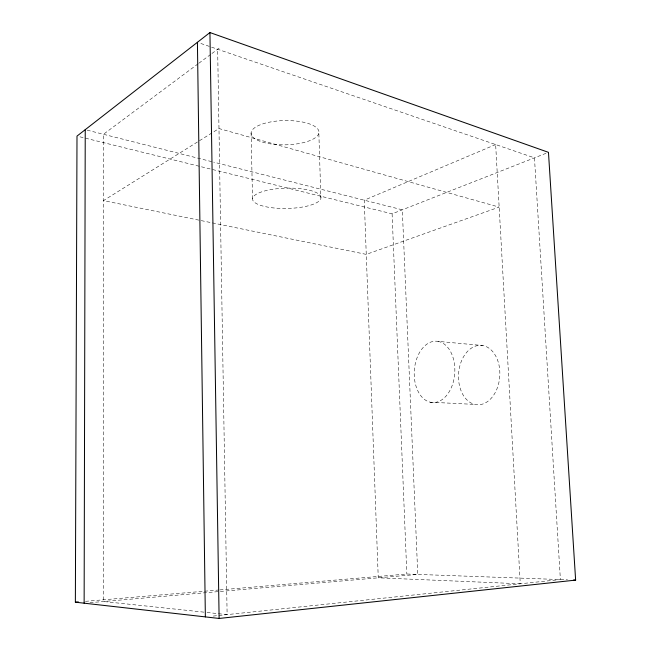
<?xml version="1.0" encoding="UTF-8"?>
<svg xmlns="http://www.w3.org/2000/svg" width="651" height="651" viewBox="0 0 651 651"><rect width="100%" height="100%" fill="white"/><g stroke="black" fill="none" stroke-linecap="round" stroke-linejoin="round"><path stroke-width="0.49" stroke-dasharray="3.25 2.44" d="M198.083 63.822L103.46 134.285L103.582 601.508L206.025 612.371M198.897 63.212L211.127 54.098M211.949 53.496L219.273 48.036M197.432 141.991L103.476 200.614L366.261 254.386L499.154 207.108L218.98 128.548L198.295 141.454M79.951 136.824L392.105 213.829L548.467 152.35M213.276 616.066L560.389 579.561L534.463 157.859L199.255 42.933M85.476 601.329L218.874 589.993M219.883 589.912L406.842 574.019L567.501 579.821M89.968 602.68L417.771 574.418L402.31 209.817L213.683 162.14M430.173 402.196L474.856 404.409M437.968 341.36A30.743 20.262 -86 0 1 450.175 390.03A30.743 20.262 -86 0 1 415.468 384.228A30.743 20.262 -86 0 1 437.968 341.36L482.57 345.518A29.759 20.629 -86 0 1 495.142 392.716A29.759 20.629 -86 0 1 459.801 386.93A29.759 20.629 -86 0 1 482.57 345.518M207.034 612.477L227.118 614.609L217.654 49.24M87.161 130.159L212.698 161.896M392.105 213.829L406.842 574.019M318.852 133.243A33.942 12.133 -1 0 1 265.584 142.943A33.942 12.133 -1 0 1 270.686 121.924A33.942 12.133 -1 0 1 318.852 133.243L320.878 198.588A34.259 10.172 -1.2 0 1 267.065 206.994A34.259 10.172 -1.2 0 1 272.33 189.351A34.259 10.172 -1.2 0 1 320.878 198.588M251.115 132.918L252.515 198.677M495.647 144.546L364.251 200.199L378.255 577.819L520.271 583.784L495.647 144.546"/><path stroke-width="0.98" d="M84.134 603.184L85.24 129.679M75.37 602.191L76.997 136.1L209.939 32.55L548.467 152.35L575.63 580.114L219.118 618.45L75.37 602.191L78.397 601.931M573.596 580.041L575.63 580.114M209.939 32.55L219.118 618.45M197.416 42.299L205.366 616.896"/></g></svg>
